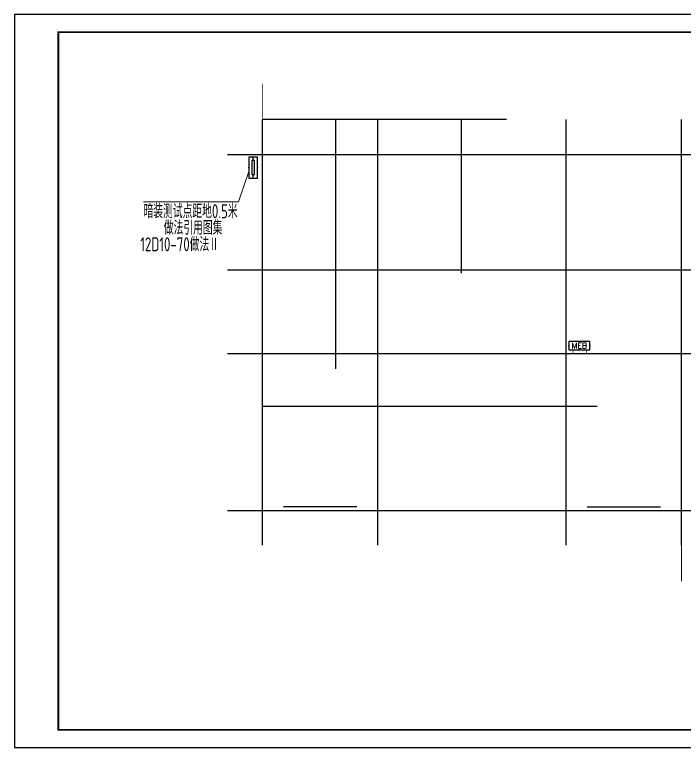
# Model space of a CAD drawing. Extents: x -29700 to 0, y 0 to 131000.
# Drawn here: x -29700 to -10518, y 0 to 21000 of the extents above; entities that cross this region are included whole.
import ezdxf
from ezdxf.enums import TextEntityAlignment as Align

# ---------------------------------------------------------------- set-up
doc = ezdxf.new("R2010")
doc.units = 0
doc.header["$LTSCALE"] = 1000
doc.header["$MEASUREMENT"] = 0
doc.layers.get('0').update_dxf_attribs({"linetype": 'CONTINUOUS'})
doc.layers.add('DIM-照明', color=3, linetype='CONTINUOUS', lineweight=15)
for name, color, linetype in [('DOTE', 1, 'CONTINUOUS'), ('EQUIP-箱柜', 3, 'CONTINUOUS'), ('EQUIP-通讯', 3, 'CONTINUOUS'), ('TK', 4, 'CONTINUOUS'), ('WIRE-接地', 4, 'CONTINUOUS'), ('强电平面标注', 3, 'CONTINUOUS')]:
    doc.layers.add(name, color=color, linetype=linetype)
doc.styles.add('_TCH_LABEL', font='COMPLEX', dxfattribs={"bigfont": 'GBCBIG'})
doc.styles.add('HZTXT1', font='romans.shx', dxfattribs={"width": 0.7, "bigfont": 'GBHZFS.SHX'})
doc.styles.add('TG_LINETYPE', font='SIMPLEX', dxfattribs={"width": 0.8, "height": 2.5, "bigfont": 'HZTXT'})
doc.styles.add('TSSD_REIN', font='tssdeng.shx', dxfattribs={"width": 0.7, "bigfont": 'hztxt.shx'})
doc.linetypes.add('TG_接地', pattern='A,0.75,0,["/",TG_LINETYPE,S=0.05,R=-8.594367,X=-0.1,Y=-0.045],0.65,-0.13,0.13,-0.13', length=2)

# ---------------------------------------------------------------- blocks, each defined once
blk = doc.blocks.new('$equip$00001417')
for p, q in [((0.75, 0.6), (-0.75, 0.6)), ((-0.75, 0.6), (-0.75, 0)), ((0.75, 0), (0.75, 0.6)), ((-0.75, 0.3), (-0.5, 0.3)), ((-0.75, 0), (0.75, 0)), ((0.5, 0.3), (0.75, 0.3))]:
    blk.add_line(p, q)
blk.add_lwpolyline([(-0.5, 0.4), (-0.5, 0.2), (0.5, 0.2), (0.5, 0.4)], close=True)
for p in [(0, 0.6), (-0.75, 0.3), (0, 0), (0.75, 0.3)]:
    blk.add_point(p)
at = {"style": '_TCH_LABEL', "flags": 9}
blk.add_attdef('A', (0, 0), '', height=0.00002, dxfattribs=at)
blk = doc.blocks.new('$equip$00001677')
for p, q in [((0.75, 0.6), (-0.75, 0.6)), ((-0.75, 0.6), (-0.75, 0)), ((0.75, 0), (0.75, 0.6)), ((-0.75, 0), (0.75, 0))]:
    blk.add_line(p, q)
for p in [(0, 0.6), (-0.75, 0.3), (0, 0), (0.75, 0.3)]:
    blk.add_point(p)
at = {"style": '_TCH_LABEL', "flags": 8}
blk.add_attdef('$TEXT$', text='', height=0.4, dxfattribs=at).set_placement((0, 0.3), align=Align.MIDDLE_CENTER)
at = {"style": '_TCH_LABEL', "flags": 9}
blk.add_attdef('A', (0, 0), '', height=0.00002, dxfattribs=at)
blk = doc.blocks.new('*U59')
at = {"color": 3}
blk.add_lwpolyline([(-59400, 0), (0, 0), (0, 42000), (-59400, 42000)], close=True, dxfattribs=at)
at = {"color": 3, "const_width": 100}
blk.add_lwpolyline([(-56900, 1000), (-1000, 1000), (-1000, 41000), (-56900, 41000)], close=True, dxfattribs=at)
at = {"layer": 'TK', "color": 4, "style": 'HZTXT1'}
for tag, height, width, p in [('项目负责1', 400, 0.6, (-4500, 19196)), ('项目负责2', 400, 0.6, (-4500, 18296)), ('专责', 400, 0.6, (-4500, 17396)), ('审定', 400, 0.6, (-4500, 16496)), ('审核', 400, 0.6, (-4500, 15596)), ('校对', 400, 0.6, (-4500, 14696)), ('设计', 400, 0.6, (-4500, 13796)), ('绘图', 400, 0.6, (-4500, 12896)), ('建设单位', 450, 0.6, (-4500, 11050)), ('工号', 400, 0.5, (-5501, 3507)), ('版次', 400, 0.7, (-2138, 3498)), ('阶段', 400, 0.7, (-2138, 2498)), ('比例', 400, 0.7, (-5491, 1513)), ('日期', 400, 0.7, (-2138, 1498))]:
    blk.add_attdef(tag, text='', height=height, dxfattribs=dict(at, width=width)).set_placement(p, align=Align.MIDDLE)
at = {"layer": 'TK', "color": 1, "lineweight": -3, "style": 'HZTXT1', "width": 0.6}
blk.add_attdef('工程名称', text='', height=450, dxfattribs=at).set_placement((-4500, 9050), align=Align.MIDDLE)
at = {"layer": 'TK', "color": 4, "lineweight": -3, "style": 'HZTXT1', "width": 0.6}
blk.add_attdef('子项名称', text='', height=450, dxfattribs=at).set_placement((-4500, 7050), align=Align.MIDDLE)
at = {"layer": 'TK', "color": 1, "lineweight": -3, "style": 'HZTXT1', "width": 0.6}
blk.add_attdef('图名', text='', height=400, dxfattribs=at).set_placement((-4558, 4958), align=Align.MIDDLE_CENTER)
at = {"layer": 'TK', "color": 1, "style": 'HZTXT1', "width": 0.7}
blk.add_attdef('图号', text='', height=400, dxfattribs=at).set_placement((-5491, 2513), align=Align.MIDDLE)

msp = doc.modelspace()

# ---------------------------------------------------------------- linework, layer by layer
for p, q in [((-15611.8, 17990.7), (-22598.9, 17990.7)), ((-13017.3, 9766.8), (-22598.9, 9766.8))]:
    msp.add_line(p, q)
at = {"color": 251}
for p, q in [((-19898.9, 6890.7), (-21998.9, 6890.7)), ((-13298.9, 6890.7), (-11198.9, 6890.7))]:
    msp.add_line(p, q, dxfattribs=at)
at = {"layer": 'DIM-照明'}
for p, q in [((-23288.6, 15638.2), (-22985.1, 16535.8)), ((-26010.6, 15638.2), (-23288.6, 15638.2))]:
    msp.add_line(p, q, dxfattribs=at)
at = {"layer": 'DOTE', "color": 251}
for p, q in [((-22598.9, 5790.7), (-22598.9, 17990.7)), ((-20498.9, 10847.8), (-20498.9, 17990.7)), ((-19298.9, 5790.7), (-19298.9, 17990.7)), ((-16898.9, 13590.7), (-16898.9, 17990.7)), ((-13898.9, 5790.7), (-13898.9, 17990.7)), ((-10598.9, 5790.7), (-10598.9, 17990.7)), ((-23598.9, 16990.7), (-9598.9, 16990.7)), ((-23598.9, 13690.7), (-9598.9, 13690.7)), ((-23598.9, 11290.7), (-9598.9, 11290.7)), ((-23598.9, 6790.7), (-9598.9, 6790.7))]:
    msp.add_line(p, q, dxfattribs=at)
at = {"layer": 'WIRE-接地', "linetype": 'TG_接地', "const_width": 22.5}
for points in [[(-22598.9, 16990.7), (-22598.9, 19022.7)], [(-22598.9, 16990.7), (-10598.9, 16990.7), (-10598.9, 6790.7), (-22598.9, 6790.7), (-22598.9, 16990.7)], [(-13707.5, 11390.7), (-13707.5, 11290.7), (-10598.9, 11290.7)], [(-13322.4, 11390.7), (-13322.4, 11290.7)], [(-10598.9, 4758.6), (-10598.9, 6790.7)]]:
    msp.add_lwpolyline(points, dxfattribs=at)

# ---------------------------------------------------------------- block references
at = {"color": 0, "xscale": 0.5, "yscale": 0.5, "zscale": 0.5}
msp.add_blockref('*U59', (0, 0), dxfattribs=at)
at = {"layer": 'EQUIP-箱柜', "xscale": 400, "yscale": 400, "zscale": 400, "rotation": 90}
msp.add_blockref('$equip$00001417', (-22748.9, 16617.4), dxfattribs=at)
at = {"layer": 'EQUIP-通讯', "xscale": 400, "yscale": 400, "zscale": 400}
msp.add_blockref('$equip$00001677', (-13526.7, 11390.7), dxfattribs=at).add_auto_attribs({'$TEXT$': 'MEB'})

# ---------------------------------------------------------------- texts
at = {"layer": '强电平面标注', "color": 3, "linetype": 'Continuous', "style": 'TSSD_REIN', "width": 0.7}
for s, p in [('暗装测试点距地0.5米', (-26009.5, 15165.8)), ('做法引用图集', (-25428.4, 14692)), ('12D10-70做法Ⅱ', (-26101.6, 14218.4))]:
    msp.add_text(s, height=400, dxfattribs=at).set_placement(p)

doc.saveas('drawing.dxf')
